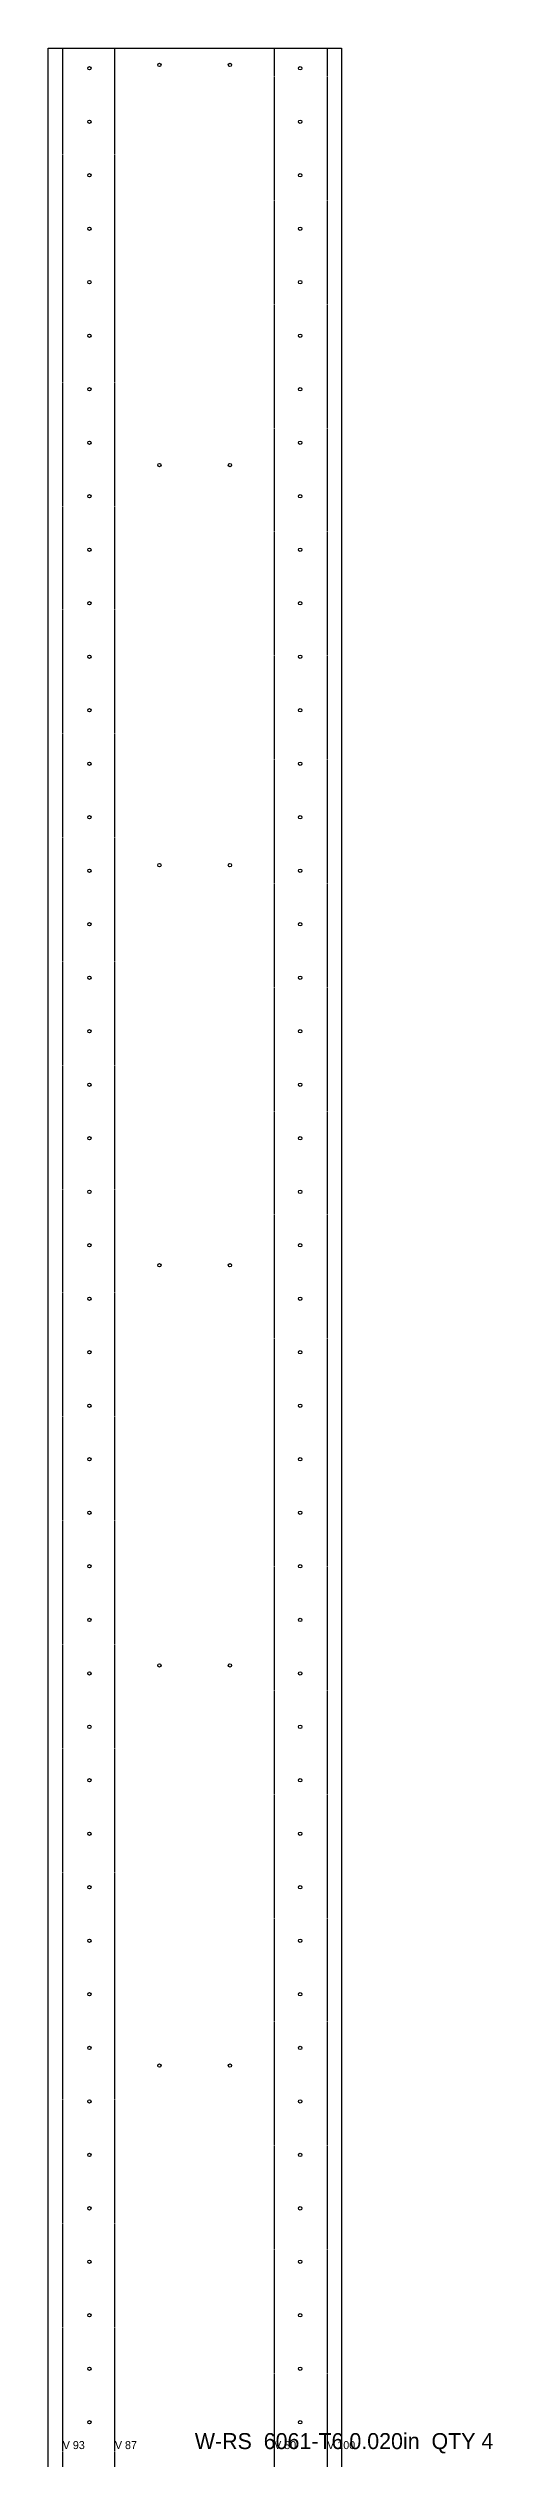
# Model space of a CAD drawing. Header units: millimetres. Extents: x -50 to 283, y 0 to 3600.
# Drawn here: x -50 to 283, y 1793 to 3600 of the extents above; entities that cross this region are included whole.
import ezdxf

# ---------------------------------------------------------------- set-up
doc = ezdxf.new("R2010")
doc.units = ezdxf.units.MM
doc.linetypes.add('DASHED', pattern=[1.524, 1.27, -0.254])
for name, color, linetype in [('CUT', 7, 'CONTINUOUS'), ('ETCH', 8, 'CONTINUOUS'), ('HOLE', 6, 'CONTINUOUS'), ('VALLEY', 1, 'DASHED')]:
    doc.layers.add(name, color=color, linetype=linetype)

msp = doc.modelspace()

# ---------------------------------------------------------------- linework, layer by layer
at = {"layer": 'CUT'}
msp.add_lwpolyline([(169.9, 3600), (169.9, 0), (-50, 0), (-50, 3600), (169.9, 3600)], close=True, dxfattribs=at)
at = {"layer": 'HOLE'}
for centre in [(-19.1, 3585), (33.4, 3587.5), (86.2, 3587.5), (138.9, 3585), (-19.1, 3544.9), (138.9, 3544.9), (-19.1, 3504.8), (138.9, 3504.8), (-19.1, 3464.7), (138.9, 3464.7), (-19.1, 3424.6), (138.9, 3424.6), (-19.1, 3384.4), (138.9, 3384.4), (-19.1, 3344.3), (138.9, 3344.3), (-19.1, 3304.2), (138.9, 3304.2), (33.4, 3287.5), (86.2, 3287.5), (-19.1, 3264.1), (138.9, 3264.1), (-19.1, 3224), (138.9, 3224), (-19.1, 3183.9), (138.9, 3183.9), (-19.1, 3143.8), (138.9, 3143.8), (-19.1, 3103.7), (138.9, 3103.7), (-19.1, 3063.5), (138.9, 3063.5), (-19.1, 3023.4), (138.9, 3023.4), (-19.1, 2983.3), (33.4, 2987.5), (86.2, 2987.5), (138.9, 2983.3), (-19.1, 2943.2), (138.9, 2943.2), (-19.1, 2903.1), (138.9, 2903.1), (-19.1, 2863), (138.9, 2863), (-19.1, 2822.9), (138.9, 2822.9), (-19.1, 2782.8), (138.9, 2782.8), (-19.1, 2742.6), (138.9, 2742.6), (-19.1, 2702.5), (138.9, 2702.5), (33.4, 2687.5), (86.2, 2687.5), (-19.1, 2662.4), (138.9, 2662.4), (-19.1, 2622.3), (138.9, 2622.3), (-19.1, 2582.2), (138.9, 2582.2), (-19.1, 2542.1), (138.9, 2542.1), (-19.1, 2502), (138.9, 2502), (-19.1, 2461.9), (138.9, 2461.9), (-19.1, 2421.7), (138.9, 2421.7), (33.4, 2387.5), (86.2, 2387.5), (-19.1, 2381.6), (138.9, 2381.6), (-19.1, 2341.5), (138.9, 2341.5), (-19.1, 2301.4), (138.9, 2301.4), (-19.1, 2261.3), (138.9, 2261.3), (-19.1, 2221.2), (138.9, 2221.2), (-19.1, 2181.1), (138.9, 2181.1), (-19.1, 2141), (138.9, 2141), (-19.1, 2100.8), (138.9, 2100.8), (33.4, 2087.5), (86.2, 2087.5), (-19.1, 2060.7), (138.9, 2060.7), (-19.1, 2020.6), (138.9, 2020.6), (-19.1, 1980.5), (138.9, 1980.5), (-19.1, 1940.4), (138.9, 1940.4), (-19.1, 1900.3), (138.9, 1900.3), (-19.1, 1860.2), (138.9, 1860.2), (-19.1, 1820.1), (138.9, 1820.1)]:
    msp.add_circle(centre, 1.25, dxfattribs=at)
at = {"layer": 'VALLEY'}
for p, q in [((-39.1, 0), (-39.1, 3600)), ((0, 0), (0, 3600)), ((119.4, 3600), (119.4, 0)), ((159.2, 3600), (159.2, 0))]:
    msp.add_line(p, q, dxfattribs=at)

# ---------------------------------------------------------------- texts
at = {"layer": 'ETCH'}
for s, height, p in [('W-RS  6061-T6 0.020in  QTY 4', 12, (59.9, 1800)), ('V 93', 6, (-39.1, 1800)), ('V 87', 6, (0, 1800)), ('V 80', 6, (119.4, 1800)), ('V 100', 6, (159.2, 1800))]:
    msp.add_text(s, height=height, dxfattribs=at).set_placement(p)

doc.saveas('drawing.dxf')
